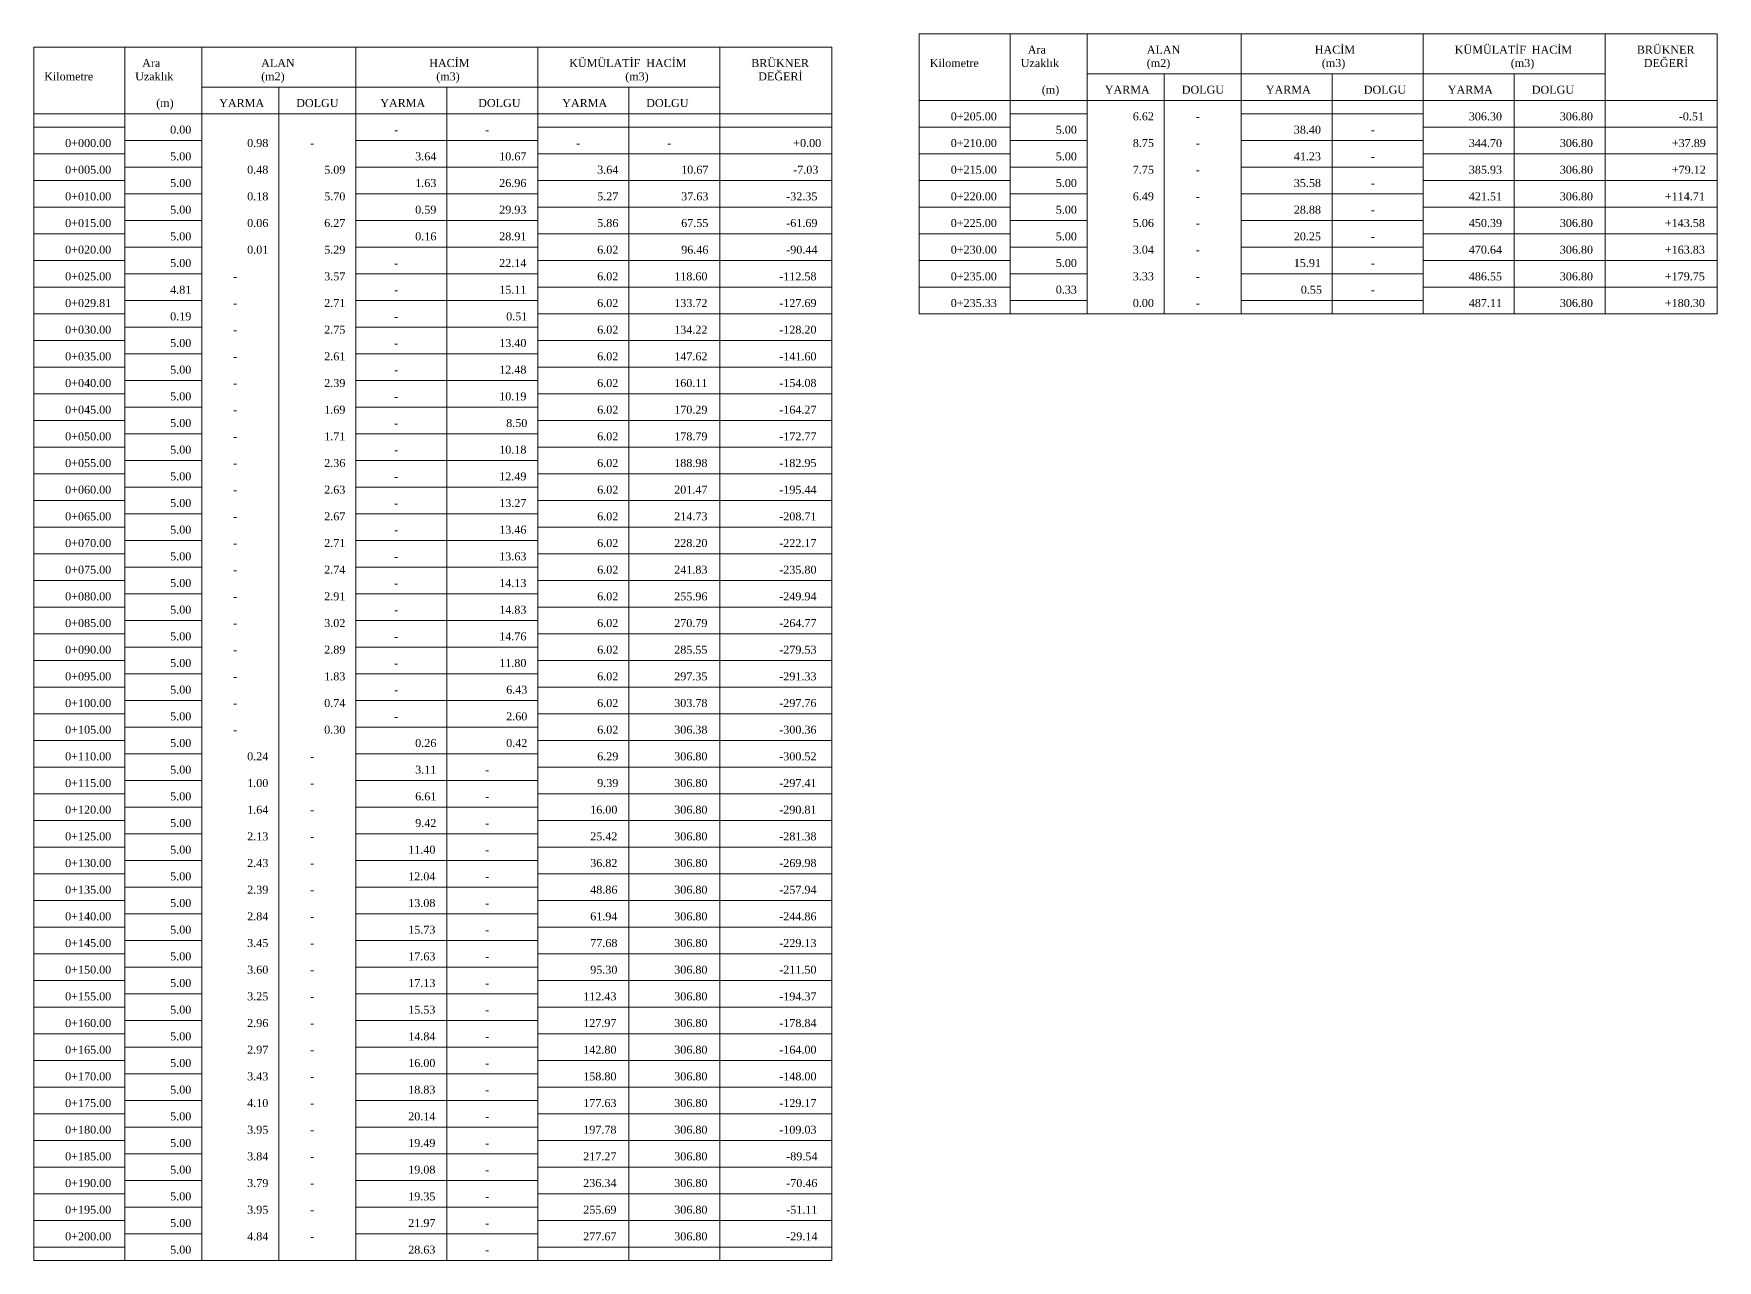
# Model space of a CAD drawing. Header units: metres. Extents: x 478603 to 489313, y 4282657 to 4289463.
# Drawn here: x 485146.6 to 485462.3, y 4284790.4 to 4285020.4 of the extents above; entities that cross this region are included whole.
import ezdxf

# ---------------------------------------------------------------- set-up
doc = ezdxf.new("R2010")
doc.units = ezdxf.units.M
for name, color, linetype, lineweight in [('TB_C', 96, 'Continuous', 0), ('TB_M', 18, 'Continuous', 0), ('TB_R', 1, 'Continuous', 0)]:
    doc.layers.add(name, color=color, linetype=linetype, lineweight=lineweight)
doc.styles.get("Standard").update_dxf_attribs({"font": 'times.ttf'})

msp = doc.modelspace()

# ---------------------------------------------------------------- linework, layer by layer
at = {"layer": 'TB_C'}
for p, q in [((485146.64, 4285017.86), (485296.26, 4285017.86)), ((485146.64, 4285017.86), (485146.64, 4284790.36)), ((485163.7, 4285017.86), (485163.7, 4284790.36)), ((485178.14, 4285017.86), (485178.14, 4284790.36)), ((485207.01, 4285017.86), (485207.01, 4284790.36)), ((485241.14, 4285017.86), (485241.14, 4284790.36)), ((485275.26, 4285017.86), (485275.26, 4284790.36)), ((485296.26, 4285017.86), (485296.26, 4284790.36)), ((485312.67, 4285020.36), (485462.29, 4285020.36)), ((485312.67, 4285020.36), (485312.67, 4284967.86)), ((485329.73, 4285020.36), (485329.73, 4284967.86)), ((485344.17, 4285020.36), (485344.17, 4284967.86)), ((485373.04, 4285020.36), (485373.04, 4284967.86)), ((485407.17, 4285020.36), (485407.17, 4284967.86)), ((485441.29, 4285020.36), (485441.29, 4284967.86)), ((485462.29, 4285020.36), (485462.29, 4284967.86)), ((485344.17, 4285012.86), (485441.29, 4285012.86)), ((485358.61, 4285012.86), (485358.61, 4284967.86)), ((485390.11, 4285012.86), (485390.11, 4284967.86)), ((485424.23, 4285012.86), (485424.23, 4284967.86)), ((485178.14, 4285010.36), (485275.26, 4285010.36)), ((485192.57, 4285010.36), (485192.57, 4284790.36)), ((485224.07, 4285010.36), (485224.07, 4284790.36)), ((485258.2, 4285010.36), (485258.2, 4284790.36)), ((485146.64, 4285005.36), (485296.26, 4285005.36)), ((485312.67, 4285007.86), (485462.29, 4285007.86)), ((485329.73, 4285005.36), (485344.17, 4285005.36)), ((485373.04, 4285005.36), (485407.17, 4285005.36)), ((485146.64, 4285002.86), (485163.7, 4285002.86)), ((485241.14, 4285002.86), (485296.26, 4285002.86)), ((485312.67, 4285002.86), (485329.73, 4285002.86)), ((485407.17, 4285002.86), (485462.29, 4285002.86)), ((485163.7, 4285000.36), (485178.14, 4285000.36)), ((485207.01, 4285000.36), (485241.14, 4285000.36)), ((485329.73, 4285000.36), (485344.17, 4285000.36)), ((485373.04, 4285000.36), (485407.17, 4285000.36)), ((485146.64, 4284997.86), (485163.7, 4284997.86)), ((485241.14, 4284997.86), (485296.26, 4284997.86)), ((485312.67, 4284997.86), (485329.73, 4284997.86)), ((485407.17, 4284997.86), (485462.29, 4284997.86)), ((485146.64, 4284992.86), (485163.7, 4284992.86)), ((485163.7, 4284995.36), (485178.14, 4284995.36)), ((485207.01, 4284995.36), (485241.14, 4284995.36)), ((485241.14, 4284992.86), (485296.26, 4284992.86)), ((485312.67, 4284992.86), (485329.73, 4284992.86)), ((485329.73, 4284995.36), (485344.17, 4284995.36)), ((485373.04, 4284995.36), (485407.17, 4284995.36)), ((485407.17, 4284992.86), (485462.29, 4284992.86)), ((485163.7, 4284990.36), (485178.14, 4284990.36)), ((485207.01, 4284990.36), (485241.14, 4284990.36)), ((485329.73, 4284990.36), (485344.17, 4284990.36)), ((485373.04, 4284990.36), (485407.17, 4284990.36)), ((485146.64, 4284987.86), (485163.7, 4284987.86)), ((485241.14, 4284987.86), (485296.26, 4284987.86)), ((485312.67, 4284987.86), (485329.73, 4284987.86)), ((485407.17, 4284987.86), (485462.29, 4284987.86)), ((485163.7, 4284985.36), (485178.14, 4284985.36)), ((485207.01, 4284985.36), (485241.14, 4284985.36)), ((485329.73, 4284985.36), (485344.17, 4284985.36)), ((485373.04, 4284985.36), (485407.17, 4284985.36)), ((485146.64, 4284982.86), (485163.7, 4284982.86)), ((485163.7, 4284980.36), (485178.14, 4284980.36)), ((485207.01, 4284980.36), (485241.14, 4284980.36)), ((485241.14, 4284982.86), (485296.26, 4284982.86)), ((485312.67, 4284982.86), (485329.73, 4284982.86)), ((485329.73, 4284980.36), (485344.17, 4284980.36)), ((485373.04, 4284980.36), (485407.17, 4284980.36)), ((485407.17, 4284982.86), (485462.29, 4284982.86)), ((485146.64, 4284977.86), (485163.7, 4284977.86)), ((485241.14, 4284977.86), (485296.26, 4284977.86)), ((485312.67, 4284977.86), (485329.73, 4284977.86)), ((485407.17, 4284977.86), (485462.29, 4284977.86)), ((485163.7, 4284975.36), (485178.14, 4284975.36)), ((485207.01, 4284975.36), (485241.14, 4284975.36)), ((485329.73, 4284975.36), (485344.17, 4284975.36)), ((485373.04, 4284975.36), (485407.17, 4284975.36)), ((485146.64, 4284972.86), (485163.7, 4284972.86)), ((485241.14, 4284972.86), (485296.26, 4284972.86)), ((485312.67, 4284972.86), (485329.73, 4284972.86)), ((485407.17, 4284972.86), (485462.29, 4284972.86)), ((485146.64, 4284967.86), (485163.7, 4284967.86)), ((485163.7, 4284970.36), (485178.14, 4284970.36)), ((485207.01, 4284970.36), (485241.14, 4284970.36)), ((485241.14, 4284967.86), (485296.26, 4284967.86)), ((485312.67, 4284967.86), (485462.29, 4284967.86)), ((485329.73, 4284970.36), (485344.17, 4284970.36)), ((485373.04, 4284970.36), (485407.17, 4284970.36)), ((485163.7, 4284965.36), (485178.14, 4284965.36)), ((485207.01, 4284965.36), (485241.14, 4284965.36)), ((485146.64, 4284962.86), (485163.7, 4284962.86)), ((485241.14, 4284962.86), (485296.26, 4284962.86)), ((485146.64, 4284957.86), (485163.7, 4284957.86)), ((485163.7, 4284960.36), (485178.14, 4284960.36)), ((485207.01, 4284960.36), (485241.14, 4284960.36)), ((485241.14, 4284957.86), (485296.26, 4284957.86)), ((485163.7, 4284955.36), (485178.14, 4284955.36)), ((485207.01, 4284955.36), (485241.14, 4284955.36)), ((485146.64, 4284952.86), (485163.7, 4284952.86)), ((485241.14, 4284952.86), (485296.26, 4284952.86)), ((485163.7, 4284950.36), (485178.14, 4284950.36)), ((485207.01, 4284950.36), (485241.14, 4284950.36)), ((485146.64, 4284947.86), (485163.7, 4284947.86)), ((485163.7, 4284945.36), (485178.14, 4284945.36)), ((485207.01, 4284945.36), (485241.14, 4284945.36)), ((485241.14, 4284947.86), (485296.26, 4284947.86)), ((485146.64, 4284942.86), (485163.7, 4284942.86)), ((485241.14, 4284942.86), (485296.26, 4284942.86)), ((485163.7, 4284940.36), (485178.14, 4284940.36)), ((485207.01, 4284940.36), (485241.14, 4284940.36)), ((485146.64, 4284937.86), (485163.7, 4284937.86)), ((485241.14, 4284937.86), (485296.26, 4284937.86)), ((485146.64, 4284932.86), (485163.7, 4284932.86)), ((485163.7, 4284935.36), (485178.14, 4284935.36)), ((485207.01, 4284935.36), (485241.14, 4284935.36)), ((485241.14, 4284932.86), (485296.26, 4284932.86)), ((485163.7, 4284930.36), (485178.14, 4284930.36)), ((485207.01, 4284930.36), (485241.14, 4284930.36)), ((485146.64, 4284927.86), (485163.7, 4284927.86)), ((485241.14, 4284927.86), (485296.26, 4284927.86)), ((485163.7, 4284925.36), (485178.14, 4284925.36)), ((485207.01, 4284925.36), (485241.14, 4284925.36)), ((485146.64, 4284922.86), (485163.7, 4284922.86)), ((485163.7, 4284920.36), (485178.14, 4284920.36)), ((485207.01, 4284920.36), (485241.14, 4284920.36)), ((485241.14, 4284922.86), (485296.26, 4284922.86)), ((485146.64, 4284917.86), (485163.7, 4284917.86)), ((485241.14, 4284917.86), (485296.26, 4284917.86)), ((485163.7, 4284915.36), (485178.14, 4284915.36)), ((485207.01, 4284915.36), (485241.14, 4284915.36)), ((485146.64, 4284912.86), (485163.7, 4284912.86)), ((485241.14, 4284912.86), (485296.26, 4284912.86)), ((485146.64, 4284907.86), (485163.7, 4284907.86)), ((485163.7, 4284910.36), (485178.14, 4284910.36)), ((485207.01, 4284910.36), (485241.14, 4284910.36)), ((485241.14, 4284907.86), (485296.26, 4284907.86)), ((485163.7, 4284905.36), (485178.14, 4284905.36)), ((485207.01, 4284905.36), (485241.14, 4284905.36)), ((485146.64, 4284902.86), (485163.7, 4284902.86)), ((485241.14, 4284902.86), (485296.26, 4284902.86)), ((485146.64, 4284897.86), (485163.7, 4284897.86)), ((485163.7, 4284900.36), (485178.14, 4284900.36)), ((485207.01, 4284900.36), (485241.14, 4284900.36)), ((485241.14, 4284897.86), (485296.26, 4284897.86)), ((485163.7, 4284895.36), (485178.14, 4284895.36)), ((485207.01, 4284895.36), (485241.14, 4284895.36)), ((485146.64, 4284892.86), (485163.7, 4284892.86)), ((485241.14, 4284892.86), (485296.26, 4284892.86)), ((485163.7, 4284890.36), (485178.14, 4284890.36)), ((485207.01, 4284890.36), (485241.14, 4284890.36)), ((485146.64, 4284887.86), (485163.7, 4284887.86)), ((485163.7, 4284885.36), (485178.14, 4284885.36)), ((485207.01, 4284885.36), (485241.14, 4284885.36)), ((485241.14, 4284887.86), (485296.26, 4284887.86)), ((485146.64, 4284882.86), (485163.7, 4284882.86)), ((485241.14, 4284882.86), (485296.26, 4284882.86)), ((485163.7, 4284880.36), (485178.14, 4284880.36)), ((485207.01, 4284880.36), (485241.14, 4284880.36)), ((485146.64, 4284877.86), (485163.7, 4284877.86)), ((485241.14, 4284877.86), (485296.26, 4284877.86)), ((485146.64, 4284872.86), (485163.7, 4284872.86)), ((485163.7, 4284875.36), (485178.14, 4284875.36)), ((485207.01, 4284875.36), (485241.14, 4284875.36)), ((485241.14, 4284872.86), (485296.26, 4284872.86)), ((485163.7, 4284870.36), (485178.14, 4284870.36)), ((485207.01, 4284870.36), (485241.14, 4284870.36)), ((485146.64, 4284867.86), (485163.7, 4284867.86)), ((485241.14, 4284867.86), (485296.26, 4284867.86)), ((485163.7, 4284865.36), (485178.14, 4284865.36)), ((485207.01, 4284865.36), (485241.14, 4284865.36)), ((485146.64, 4284862.86), (485163.7, 4284862.86)), ((485163.7, 4284860.36), (485178.14, 4284860.36)), ((485207.01, 4284860.36), (485241.14, 4284860.36)), ((485241.14, 4284862.86), (485296.26, 4284862.86)), ((485146.64, 4284857.86), (485163.7, 4284857.86)), ((485241.14, 4284857.86), (485296.26, 4284857.86)), ((485163.7, 4284855.36), (485178.14, 4284855.36)), ((485207.01, 4284855.36), (485241.14, 4284855.36)), ((485146.64, 4284852.86), (485163.7, 4284852.86)), ((485241.14, 4284852.86), (485296.26, 4284852.86)), ((485146.64, 4284847.86), (485163.7, 4284847.86)), ((485163.7, 4284850.36), (485178.14, 4284850.36)), ((485207.01, 4284850.36), (485241.14, 4284850.36)), ((485241.14, 4284847.86), (485296.26, 4284847.86)), ((485163.7, 4284845.36), (485178.14, 4284845.36)), ((485207.01, 4284845.36), (485241.14, 4284845.36)), ((485146.64, 4284842.86), (485163.7, 4284842.86)), ((485241.14, 4284842.86), (485296.26, 4284842.86)), ((485163.7, 4284840.36), (485178.14, 4284840.36)), ((485207.01, 4284840.36), (485241.14, 4284840.36)), ((485146.64, 4284837.86), (485163.7, 4284837.86)), ((485163.7, 4284835.36), (485178.14, 4284835.36)), ((485207.01, 4284835.36), (485241.14, 4284835.36)), ((485241.14, 4284837.86), (485296.26, 4284837.86)), ((485146.64, 4284832.86), (485163.7, 4284832.86)), ((485241.14, 4284832.86), (485296.26, 4284832.86)), ((485163.7, 4284830.36), (485178.14, 4284830.36)), ((485207.01, 4284830.36), (485241.14, 4284830.36)), ((485146.64, 4284827.86), (485163.7, 4284827.86)), ((485163.7, 4284825.36), (485178.14, 4284825.36)), ((485207.01, 4284825.36), (485241.14, 4284825.36)), ((485241.14, 4284827.86), (485296.26, 4284827.86)), ((485146.64, 4284822.86), (485163.7, 4284822.86)), ((485241.14, 4284822.86), (485296.26, 4284822.86)), ((485163.7, 4284820.36), (485178.14, 4284820.36)), ((485207.01, 4284820.36), (485241.14, 4284820.36)), ((485146.64, 4284817.86), (485163.7, 4284817.86)), ((485241.14, 4284817.86), (485296.26, 4284817.86)), ((485146.64, 4284812.86), (485163.7, 4284812.86)), ((485163.7, 4284815.36), (485178.14, 4284815.36)), ((485207.01, 4284815.36), (485241.14, 4284815.36)), ((485241.14, 4284812.86), (485296.26, 4284812.86)), ((485163.7, 4284810.36), (485178.14, 4284810.36)), ((485207.01, 4284810.36), (485241.14, 4284810.36)), ((485146.64, 4284807.86), (485163.7, 4284807.86)), ((485241.14, 4284807.86), (485296.26, 4284807.86)), ((485163.7, 4284805.36), (485178.14, 4284805.36)), ((485207.01, 4284805.36), (485241.14, 4284805.36)), ((485146.64, 4284802.86), (485163.7, 4284802.86)), ((485163.7, 4284800.36), (485178.14, 4284800.36)), ((485207.01, 4284800.36), (485241.14, 4284800.36)), ((485241.14, 4284802.86), (485296.26, 4284802.86)), ((485146.64, 4284797.86), (485163.7, 4284797.86)), ((485241.14, 4284797.86), (485296.26, 4284797.86)), ((485163.7, 4284795.36), (485178.14, 4284795.36)), ((485207.01, 4284795.36), (485241.14, 4284795.36)), ((485146.64, 4284792.86), (485163.7, 4284792.86)), ((485241.14, 4284792.86), (485296.26, 4284792.86)), ((485146.64, 4284790.36), (485296.26, 4284790.36))]:
    msp.add_line(p, q, dxfattribs=at)

# ---------------------------------------------------------------- texts
at = {"layer": 'TB_M'}
for s, p in [('Ara', (485333.01, 4285016.61)), ('ALAN', (485355.32, 4285016.61)), ('HACİM', (485386.82, 4285016.61)), ('KÜMÜLATİF', (485413.07, 4285016.61)), ('HACİM', (485427.51, 4285016.61)), ('BRÜKNER', (485447.2, 4285016.61)), ('Ara', (485166.98, 4285014.11)), ('ALAN', (485189.29, 4285014.11)), ('HACİM', (485220.79, 4285014.11)), ('KÜMÜLATİF', (485247.04, 4285014.11)), ('HACİM', (485261.48, 4285014.11)), ('BRÜKNER', (485281.17, 4285014.11)), ('Kilometre', (485314.64, 4285014.11)), ('Uzaklık', (485331.7, 4285014.11)), ('(m2)', (485355.32, 4285014.11)), ('(m3)', (485388.14, 4285014.11)), ('(m3)', (485423.57, 4285014.11)), ('DEĞERİ', (485448.51, 4285014.11)), ('Kilometre', (485148.61, 4285011.61)), ('Uzaklık', (485165.67, 4285011.61)), ('(m2)', (485189.29, 4285011.61)), ('(m3)', (485222.11, 4285011.61)), ('(m3)', (485257.54, 4285011.61)), ('DEĞERİ', (485282.48, 4285011.61)), ('(m)', (485335.64, 4285009.11)), ('YARMA', (485347.45, 4285009.11)), ('DOLGU', (485361.89, 4285009.11)), ('YARMA', (485377.64, 4285009.11)), ('DOLGU', (485396.01, 4285009.11)), ('YARMA', (485411.76, 4285009.11)), ('DOLGU', (485427.51, 4285009.11)), ('(m)', (485169.61, 4285006.61)), ('YARMA', (485181.42, 4285006.61)), ('DOLGU', (485195.86, 4285006.61)), ('YARMA', (485211.61, 4285006.61)), ('DOLGU', (485229.98, 4285006.61)), ('YARMA', (485245.73, 4285006.61)), ('DOLGU', (485261.48, 4285006.61)), ('0+205.00', (485318.57, 4285004.11)), ('-', (485214.23, 4285001.61)), ('-', (485231.29, 4285001.61)), ('-', (485364.51, 4285004.11)), ('-', (485397.32, 4285001.61)), ('0+000.00', (485152.54, 4284999.11)), ('-', (485198.48, 4284999.11)), ('-', (485248.36, 4284999.11)), ('-', (485265.42, 4284999.11)), ('0+210.00', (485318.57, 4284999.11)), ('-', (485364.51, 4284999.11)), ('-', (485397.32, 4284996.61)), ('0+005.00', (485152.54, 4284994.11)), ('0+215.00', (485318.57, 4284994.11)), ('-', (485364.51, 4284994.11)), ('0+010.00', (485152.54, 4284989.11)), ('0+220.00', (485318.57, 4284989.11)), ('-', (485364.51, 4284989.11)), ('-', (485397.32, 4284991.61)), ('-', (485397.32, 4284986.61)), ('0+015.00', (485152.54, 4284984.11)), ('0+225.00', (485318.57, 4284984.11)), ('-', (485364.51, 4284984.11)), ('0+020.00', (485152.54, 4284979.11)), ('0+230.00', (485318.57, 4284979.11)), ('-', (485397.32, 4284981.61)), ('-', (485214.23, 4284976.61)), ('-', (485364.51, 4284979.11)), ('-', (485397.32, 4284976.61)), ('0+025.00', (485152.54, 4284974.11)), ('-', (485184.04, 4284974.11)), ('0+235.00', (485318.57, 4284974.11)), ('-', (485364.51, 4284974.11)), ('0+029.81', (485152.54, 4284969.11)), ('-', (485214.23, 4284971.61)), ('0+235.33', (485318.57, 4284969.11)), ('-', (485397.32, 4284971.61)), ('-', (485184.04, 4284969.11)), ('-', (485364.51, 4284969.11)), ('0+030.00', (485152.54, 4284964.11)), ('-', (485184.04, 4284964.11)), ('-', (485214.23, 4284966.61)), ('-', (485214.23, 4284961.61)), ('0+035.00', (485152.54, 4284959.11)), ('-', (485184.04, 4284959.11)), ('0+040.00', (485152.54, 4284954.11)), ('-', (485184.04, 4284954.11)), ('-', (485214.23, 4284956.61)), ('-', (485214.23, 4284951.61)), ('0+045.00', (485152.54, 4284949.11)), ('-', (485184.04, 4284949.11)), ('0+050.00', (485152.54, 4284944.11)), ('-', (485214.23, 4284946.61)), ('-', (485184.04, 4284944.11)), ('-', (485214.23, 4284941.61)), ('0+055.00', (485152.54, 4284939.11)), ('-', (485184.04, 4284939.11)), ('-', (485214.23, 4284936.61)), ('0+060.00', (485152.54, 4284934.11)), ('-', (485184.04, 4284934.11)), ('0+065.00', (485152.54, 4284929.11)), ('-', (485184.04, 4284929.11)), ('-', (485214.23, 4284931.61)), ('-', (485214.23, 4284926.61)), ('0+070.00', (485152.54, 4284924.11)), ('-', (485184.04, 4284924.11)), ('0+075.00', (485152.54, 4284919.11)), ('-', (485214.23, 4284921.61)), ('-', (485184.04, 4284919.11)), ('-', (485214.23, 4284916.61)), ('0+080.00', (485152.54, 4284914.11)), ('-', (485184.04, 4284914.11)), ('0+085.00', (485152.54, 4284909.11)), ('-', (485214.23, 4284911.61)), ('-', (485184.04, 4284909.11)), ('0+090.00', (485152.54, 4284904.11)), ('-', (485184.04, 4284904.11)), ('-', (485214.23, 4284906.61)), ('-', (485214.23, 4284901.61)), ('0+095.00', (485152.54, 4284899.11)), ('-', (485184.04, 4284899.11)), ('0+100.00', (485152.54, 4284894.11)), ('-', (485184.04, 4284894.11)), ('-', (485214.23, 4284896.61)), ('-', (485214.23, 4284891.61)), ('0+105.00', (485152.54, 4284889.11)), ('-', (485184.04, 4284889.11)), ('0+110.00', (485152.54, 4284884.11)), ('-', (485198.48, 4284884.11)), ('-', (485231.29, 4284881.61)), ('0+115.00', (485152.54, 4284879.11)), ('-', (485198.48, 4284879.11)), ('-', (485231.29, 4284876.61)), ('0+120.00', (485152.54, 4284874.11)), ('-', (485198.48, 4284874.11)), ('0+125.00', (485152.54, 4284869.11)), ('-', (485198.48, 4284869.11)), ('-', (485231.29, 4284871.61)), ('-', (485231.29, 4284866.61)), ('0+130.00', (485152.54, 4284864.11)), ('-', (485198.48, 4284864.11)), ('0+135.00', (485152.54, 4284859.11)), ('-', (485231.29, 4284861.61)), ('-', (485198.48, 4284859.11)), ('-', (485231.29, 4284856.61)), ('0+140.00', (485152.54, 4284854.11)), ('-', (485198.48, 4284854.11)), ('0+145.00', (485152.54, 4284849.11)), ('-', (485231.29, 4284851.61)), ('-', (485198.48, 4284849.11)), ('0+150.00', (485152.54, 4284844.11)), ('-', (485198.48, 4284844.11)), ('-', (485231.29, 4284846.61)), ('-', (485231.29, 4284841.61)), ('0+155.00', (485152.54, 4284839.11)), ('-', (485198.48, 4284839.11)), ('0+160.00', (485152.54, 4284834.11)), ('-', (485198.48, 4284834.11)), ('-', (485231.29, 4284836.61)), ('-', (485231.29, 4284831.61)), ('0+165.00', (485152.54, 4284829.11)), ('-', (485198.48, 4284829.11)), ('0+170.00', (485152.54, 4284824.11)), ('-', (485231.29, 4284826.61)), ('-', (485198.48, 4284824.11)), ('-', (485231.29, 4284821.61)), ('0+175.00', (485152.54, 4284819.11)), ('-', (485198.48, 4284819.11)), ('-', (485231.29, 4284816.61)), ('0+180.00', (485152.54, 4284814.11)), ('-', (485198.48, 4284814.11)), ('0+185.00', (485152.54, 4284809.11)), ('-', (485198.48, 4284809.11)), ('-', (485231.29, 4284811.61)), ('-', (485231.29, 4284806.61)), ('0+190.00', (485152.54, 4284804.11)), ('-', (485198.48, 4284804.11)), ('0+195.00', (485152.54, 4284799.11)), ('-', (485231.29, 4284801.61)), ('-', (485198.48, 4284799.11)), ('-', (485231.29, 4284796.61)), ('0+200.00', (485152.54, 4284794.11)), ('-', (485198.48, 4284794.11)), ('-', (485231.29, 4284791.61))]:
    msp.add_text(s, height=1.5, dxfattribs=at).set_placement(p)
at = {"layer": 'TB_R'}
for s, p in [('6.62', (485352.7, 4285004.11)), ('306.30', (485415.7, 4285004.11)), ('306.80', (485432.76, 4285004.11)), ('-0.51', (485455.07, 4285004.11)), ('0.00', (485172.23, 4285001.61)), ('5.00', (485338.26, 4285001.61)), ('38.40', (485382.89, 4285001.61)), ('0.98', (485186.67, 4284999.11)), ('+0.00', (485289.04, 4284999.11)), ('8.75', (485352.7, 4284999.11)), ('344.70', (485415.7, 4284999.11)), ('306.80', (485432.76, 4284999.11)), ('+37.89', (485453.76, 4284999.11)), ('5.00', (485172.23, 4284996.61)), ('3.64', (485218.17, 4284996.61)), ('10.67', (485233.92, 4284996.61)), ('5.00', (485338.26, 4284996.61)), ('41.23', (485382.89, 4284996.61)), ('5.00', (485172.23, 4284991.61)), ('0.48', (485186.67, 4284994.11)), ('5.09', (485201.11, 4284994.11)), ('1.63', (485218.17, 4284991.61)), ('26.96', (485233.92, 4284991.61)), ('3.64', (485252.29, 4284994.11)), ('10.67', (485268.04, 4284994.11)), ('-7.03', (485289.04, 4284994.11)), ('5.00', (485338.26, 4284991.61)), ('7.75', (485352.7, 4284994.11)), ('35.58', (485382.89, 4284991.61)), ('385.93', (485415.7, 4284994.11)), ('306.80', (485432.76, 4284994.11)), ('+79.12', (485453.76, 4284994.11)), ('0.18', (485186.67, 4284989.11)), ('5.70', (485201.11, 4284989.11)), ('5.27', (485252.29, 4284989.11)), ('37.63', (485268.04, 4284989.11)), ('-32.35', (485287.73, 4284989.11)), ('6.49', (485352.7, 4284989.11)), ('421.51', (485415.7, 4284989.11)), ('306.80', (485432.76, 4284989.11)), ('+114.71', (485452.45, 4284989.11)), ('5.00', (485172.23, 4284986.61)), ('0.59', (485218.17, 4284986.61)), ('29.93', (485233.92, 4284986.61)), ('5.00', (485338.26, 4284986.61)), ('28.88', (485382.89, 4284986.61)), ('5.00', (485172.23, 4284981.61)), ('0.06', (485186.67, 4284984.11)), ('6.27', (485201.11, 4284984.11)), ('0.16', (485218.17, 4284981.61)), ('28.91', (485233.92, 4284981.61)), ('5.86', (485252.29, 4284984.11)), ('67.55', (485268.04, 4284984.11)), ('-61.69', (485287.73, 4284984.11)), ('5.00', (485338.26, 4284981.61)), ('5.06', (485352.7, 4284984.11)), ('20.25', (485382.89, 4284981.61)), ('450.39', (485415.7, 4284984.11)), ('306.80', (485432.76, 4284984.11)), ('+143.58', (485452.45, 4284984.11)), ('0.01', (485186.67, 4284979.11)), ('5.29', (485201.11, 4284979.11)), ('6.02', (485252.29, 4284979.11)), ('96.46', (485268.04, 4284979.11)), ('-90.44', (485287.73, 4284979.11)), ('3.04', (485352.7, 4284979.11)), ('470.64', (485415.7, 4284979.11)), ('306.80', (485432.76, 4284979.11)), ('+163.83', (485452.45, 4284979.11)), ('5.00', (485172.23, 4284976.61)), ('22.14', (485233.92, 4284976.61)), ('5.00', (485338.26, 4284976.61)), ('15.91', (485382.89, 4284976.61)), ('3.57', (485201.11, 4284974.11)), ('6.02', (485252.29, 4284974.11)), ('118.60', (485266.73, 4284974.11)), ('-112.58', (485286.42, 4284974.11)), ('3.33', (485352.7, 4284974.11)), ('486.55', (485415.7, 4284974.11)), ('306.80', (485432.76, 4284974.11)), ('+179.75', (485452.45, 4284974.11)), ('4.81', (485172.23, 4284971.61)), ('2.71', (485201.11, 4284969.11)), ('15.11', (485233.92, 4284971.61)), ('6.02', (485252.29, 4284969.11)), ('133.72', (485266.73, 4284969.11)), ('-127.69', (485286.42, 4284969.11)), ('0.33', (485338.26, 4284971.61)), ('0.00', (485352.7, 4284969.11)), ('0.55', (485384.2, 4284971.61)), ('487.11', (485415.7, 4284969.11)), ('306.80', (485432.76, 4284969.11)), ('+180.30', (485452.45, 4284969.11)), ('0.19', (485172.23, 4284966.61)), ('0.51', (485235.23, 4284966.61)), ('2.75', (485201.11, 4284964.11)), ('6.02', (485252.29, 4284964.11)), ('134.22', (485266.73, 4284964.11)), ('-128.20', (485286.42, 4284964.11)), ('5.00', (485172.23, 4284961.61)), ('13.40', (485233.92, 4284961.61)), ('5.00', (485172.23, 4284956.61)), ('2.61', (485201.11, 4284959.11)), ('12.48', (485233.92, 4284956.61)), ('6.02', (485252.29, 4284959.11)), ('147.62', (485266.73, 4284959.11)), ('-141.60', (485286.42, 4284959.11)), ('2.39', (485201.11, 4284954.11)), ('6.02', (485252.29, 4284954.11)), ('160.11', (485266.73, 4284954.11)), ('-154.08', (485286.42, 4284954.11)), ('5.00', (485172.23, 4284951.61)), ('10.19', (485233.92, 4284951.61)), ('1.69', (485201.11, 4284949.11)), ('6.02', (485252.29, 4284949.11)), ('170.29', (485266.73, 4284949.11)), ('-164.27', (485286.42, 4284949.11)), ('5.00', (485172.23, 4284946.61)), ('1.71', (485201.11, 4284944.11)), ('8.50', (485235.23, 4284946.61)), ('6.02', (485252.29, 4284944.11)), ('178.79', (485266.73, 4284944.11)), ('-172.77', (485286.42, 4284944.11)), ('5.00', (485172.23, 4284941.61)), ('10.18', (485233.92, 4284941.61)), ('2.36', (485201.11, 4284939.11)), ('6.02', (485252.29, 4284939.11)), ('188.98', (485266.73, 4284939.11)), ('-182.95', (485286.42, 4284939.11)), ('5.00', (485172.23, 4284936.61)), ('12.49', (485233.92, 4284936.61)), ('5.00', (485172.23, 4284931.61)), ('2.63', (485201.11, 4284934.11)), ('13.27', (485233.92, 4284931.61)), ('6.02', (485252.29, 4284934.11)), ('201.47', (485266.73, 4284934.11)), ('-195.44', (485286.42, 4284934.11)), ('2.67', (485201.11, 4284929.11)), ('6.02', (485252.29, 4284929.11)), ('214.73', (485266.73, 4284929.11)), ('-208.71', (485286.42, 4284929.11)), ('5.00', (485172.23, 4284926.61)), ('13.46', (485233.92, 4284926.61)), ('5.00', (485172.23, 4284921.61)), ('2.71', (485201.11, 4284924.11)), ('13.63', (485233.92, 4284921.61)), ('6.02', (485252.29, 4284924.11)), ('228.20', (485266.73, 4284924.11)), ('-222.17', (485286.42, 4284924.11)), ('2.74', (485201.11, 4284919.11)), ('6.02', (485252.29, 4284919.11)), ('241.83', (485266.73, 4284919.11)), ('-235.80', (485286.42, 4284919.11)), ('5.00', (485172.23, 4284916.61)), ('14.13', (485233.92, 4284916.61)), ('2.91', (485201.11, 4284914.11)), ('6.02', (485252.29, 4284914.11)), ('255.96', (485266.73, 4284914.11)), ('-249.94', (485286.42, 4284914.11)), ('5.00', (485172.23, 4284911.61)), ('3.02', (485201.11, 4284909.11)), ('14.83', (485233.92, 4284911.61)), ('6.02', (485252.29, 4284909.11)), ('270.79', (485266.73, 4284909.11)), ('-264.77', (485286.42, 4284909.11)), ('5.00', (485172.23, 4284906.61)), ('14.76', (485233.92, 4284906.61)), ('2.89', (485201.11, 4284904.11)), ('6.02', (485252.29, 4284904.11)), ('285.55', (485266.73, 4284904.11)), ('-279.53', (485286.42, 4284904.11)), ('5.00', (485172.23, 4284901.61)), ('11.80', (485233.92, 4284901.61)), ('5.00', (485172.23, 4284896.61)), ('1.83', (485201.11, 4284899.11)), ('6.43', (485235.23, 4284896.61)), ('6.02', (485252.29, 4284899.11)), ('297.35', (485266.73, 4284899.11)), ('-291.33', (485286.42, 4284899.11)), ('0.74', (485201.11, 4284894.11)), ('6.02', (485252.29, 4284894.11)), ('303.78', (485266.73, 4284894.11)), ('-297.76', (485286.42, 4284894.11)), ('5.00', (485172.23, 4284891.61)), ('2.60', (485235.23, 4284891.61)), ('0.30', (485201.11, 4284889.11)), ('6.02', (485252.29, 4284889.11)), ('306.38', (485266.73, 4284889.11)), ('-300.36', (485286.42, 4284889.11)), ('5.00', (485172.23, 4284886.61)), ('0.24', (485186.67, 4284884.11)), ('0.26', (485218.17, 4284886.61)), ('0.42', (485235.23, 4284886.61)), ('6.29', (485252.29, 4284884.11)), ('306.80', (485266.73, 4284884.11)), ('-300.52', (485286.42, 4284884.11)), ('5.00', (485172.23, 4284881.61)), ('3.11', (485218.17, 4284881.61)), ('1.00', (485186.67, 4284879.11)), ('9.39', (485252.29, 4284879.11)), ('306.80', (485266.73, 4284879.11)), ('-297.41', (485286.42, 4284879.11)), ('5.00', (485172.23, 4284876.61)), ('6.61', (485218.17, 4284876.61)), ('5.00', (485172.23, 4284871.61)), ('1.64', (485186.67, 4284874.11)), ('9.42', (485218.17, 4284871.61)), ('16.00', (485250.98, 4284874.11)), ('306.80', (485266.73, 4284874.11)), ('-290.81', (485286.42, 4284874.11)), ('2.13', (485186.67, 4284869.11)), ('25.42', (485250.98, 4284869.11)), ('306.80', (485266.73, 4284869.11)), ('-281.38', (485286.42, 4284869.11)), ('5.00', (485172.23, 4284866.61)), ('11.40', (485216.86, 4284866.61)), ('2.43', (485186.67, 4284864.11)), ('36.82', (485250.98, 4284864.11)), ('306.80', (485266.73, 4284864.11)), ('-269.98', (485286.42, 4284864.11)), ('5.00', (485172.23, 4284861.61)), ('2.39', (485186.67, 4284859.11)), ('12.04', (485216.86, 4284861.61)), ('48.86', (485250.98, 4284859.11)), ('306.80', (485266.73, 4284859.11)), ('-257.94', (485286.42, 4284859.11)), ('5.00', (485172.23, 4284856.61)), ('13.08', (485216.86, 4284856.61)), ('2.84', (485186.67, 4284854.11)), ('61.94', (485250.98, 4284854.11)), ('306.80', (485266.73, 4284854.11)), ('-244.86', (485286.42, 4284854.11)), ('5.00', (485172.23, 4284851.61)), ('3.45', (485186.67, 4284849.11)), ('15.73', (485216.86, 4284851.61)), ('77.68', (485250.98, 4284849.11)), ('306.80', (485266.73, 4284849.11)), ('-229.13', (485286.42, 4284849.11)), ('5.00', (485172.23, 4284846.61)), ('17.63', (485216.86, 4284846.61)), ('3.60', (485186.67, 4284844.11)), ('95.30', (485250.98, 4284844.11)), ('306.80', (485266.73, 4284844.11)), ('-211.50', (485286.42, 4284844.11)), ('5.00', (485172.23, 4284841.61)), ('17.13', (485216.86, 4284841.61)), ('5.00', (485172.23, 4284836.61)), ('3.25', (485186.67, 4284839.11)), ('15.53', (485216.86, 4284836.61)), ('112.43', (485249.67, 4284839.11)), ('306.80', (485266.73, 4284839.11)), ('-194.37', (485286.42, 4284839.11)), ('2.96', (485186.67, 4284834.11)), ('127.97', (485249.67, 4284834.11)), ('306.80', (485266.73, 4284834.11)), ('-178.84', (485286.42, 4284834.11)), ('5.00', (485172.23, 4284831.61)), ('14.84', (485216.86, 4284831.61)), ('2.97', (485186.67, 4284829.11)), ('142.80', (485249.67, 4284829.11)), ('306.80', (485266.73, 4284829.11)), ('-164.00', (485286.42, 4284829.11)), ('5.00', (485172.23, 4284826.61)), ('3.43', (485186.67, 4284824.11)), ('16.00', (485216.86, 4284826.61)), ('158.80', (485249.67, 4284824.11)), ('306.80', (485266.73, 4284824.11)), ('-148.00', (485286.42, 4284824.11)), ('5.00', (485172.23, 4284821.61)), ('18.83', (485216.86, 4284821.61)), ('4.10', (485186.67, 4284819.11)), ('177.63', (485249.67, 4284819.11)), ('306.80', (485266.73, 4284819.11)), ('-129.17', (485286.42, 4284819.11)), ('5.00', (485172.23, 4284816.61)), ('20.14', (485216.86, 4284816.61)), ('5.00', (485172.23, 4284811.61)), ('3.95', (485186.67, 4284814.11)), ('19.49', (485216.86, 4284811.61)), ('197.78', (485249.67, 4284814.11)), ('306.80', (485266.73, 4284814.11)), ('-109.03', (485286.42, 4284814.11)), ('3.84', (485186.67, 4284809.11)), ('217.27', (485249.67, 4284809.11)), ('306.80', (485266.73, 4284809.11)), ('-89.54', (485287.73, 4284809.11)), ('5.00', (485172.23, 4284806.61)), ('19.08', (485216.86, 4284806.61)), ('3.79', (485186.67, 4284804.11)), ('236.34', (485249.67, 4284804.11)), ('306.80', (485266.73, 4284804.11)), ('-70.46', (485287.73, 4284804.11)), ('5.00', (485172.23, 4284801.61)), ('3.95', (485186.67, 4284799.11)), ('19.35', (485216.86, 4284801.61)), ('255.69', (485249.67, 4284799.11)), ('306.80', (485266.73, 4284799.11)), ('-51.11', (485287.73, 4284799.11)), ('5.00', (485172.23, 4284796.61)), ('21.97', (485216.86, 4284796.61)), ('4.84', (485186.67, 4284794.11)), ('277.67', (485249.67, 4284794.11)), ('306.80', (485266.73, 4284794.11)), ('-29.14', (485287.73, 4284794.11)), ('5.00', (485172.23, 4284791.61)), ('28.63', (485216.86, 4284791.61))]:
    msp.add_text(s, height=1.5, dxfattribs=at).set_placement(p)

doc.saveas('drawing.dxf')
